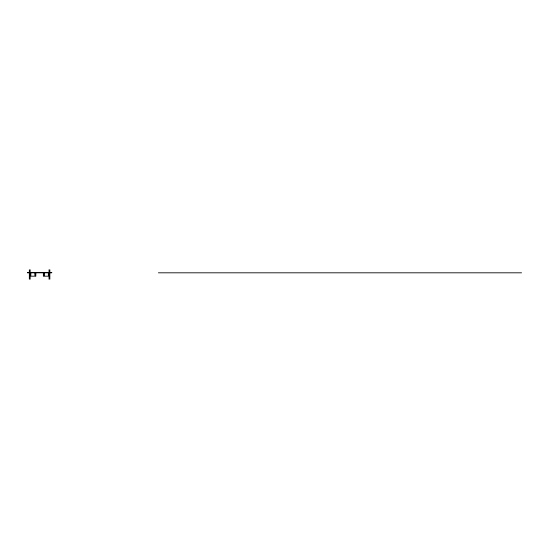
<?xml version="1.0" encoding="UTF-8"?>
<svg xmlns="http://www.w3.org/2000/svg" width="549" height="549" viewBox="0 0 549 549"><rect width="100%" height="100%" fill="white"/><g stroke="black" fill="none" stroke-linecap="round" stroke-linejoin="round"><path stroke-width="0.82" d="M158.387 272.812L521.55 272.812M49.842 269.779L49.842 279.221M49.033 269.779L49.033 279.221M48.36 272.407L48.36 276.188L44.311 276.188L44.311 272.812M43.776 272.812L43.776 276.188L43.371 276.188L43.371 272.812M35.815 272.812L35.815 276.188L35.41 276.188L35.41 272.812M34.868 272.812L34.868 276.188L30.819 276.188L30.819 272.407M30.147 269.779L30.147 279.221M29.337 269.779L29.337 279.221M51.73 272.407L27.45 272.407L27.45 272.812L51.73 272.812L51.73 272.407"/></g></svg>
